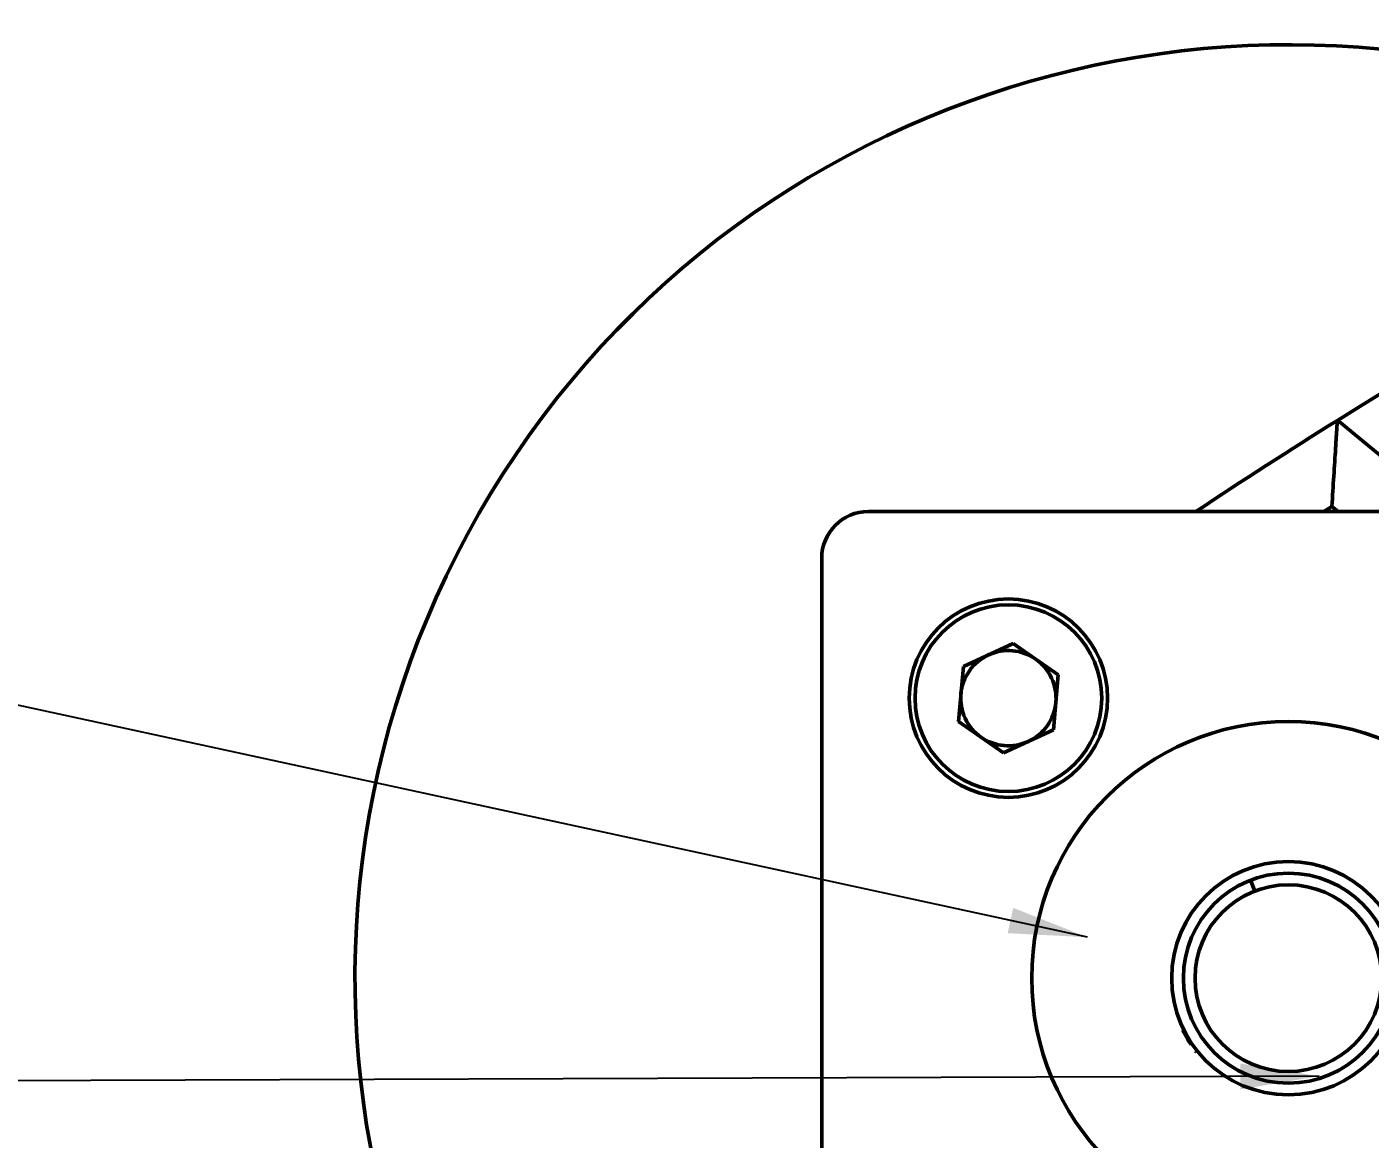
# Model space of a CAD drawing. Header units: millimetres. Extents: x -253 to 12701, y 1223 to 2077.
# Drawn here: x -146.7 to -90.4, y 1894.7 to 1941.3 of the extents above; entities that cross this region are included whole.
import ezdxf

# ---------------------------------------------------------------- set-up
doc = ezdxf.new("R2010")
doc.units = ezdxf.units.MM
doc.layers.add('NET DAM', color=7, linetype='Continuous', lineweight=50)
doc.layers.add('NET MANH', color=10, linetype='Continuous', lineweight=25)
doc.styles.get("Standard").update_dxf_attribs({"font": 'arial.ttf'})
doc.dimstyles.new('ISO-25', dxfattribs={"dimtxt": 2.5, "dimasz": 5, "dimexe": 1.25, "dimexo": 0.625, "dimtad": 2, "dimdec": 0, "dimtxsty": 'Standard', "dimcen": 2.5, "dimadec": 0, "dimazin": 0, "dimtfac": 1, "dimtdec": 0, "dimtmove": 0, "dimatfit": 3, "dimfxl": 1, "dimarcsym": 0})
doc.dimstyles.new('SLDDIMSTYLE0', dxfattribs={"dimtxt": 0.18, "dimasz": 3.302, "dimexe": 0, "dimexo": 0.0625, "dimgap": 0, "dimtad": 0, "dimtih": 1, "dimtoh": 1, "dimdec": 0, "dimrnd": 1e-09, "dimzin": 0, "dimdsep": 46, "dimtxsty": 'Standard', "dimsah": 1, "dimcen": 0.09, "dimadec": 0, "dimazin": 0, "dimtfac": 3.302, "dimtdec": 0, "dimtofl": 0, "dimtmove": 0, "dimatfit": 3, "dimfxl": 1, "dimfrac": 2, "dimtolj": 1, "dimtzin": 0, "dimarcsym": 0})

# ---------------------------------------------------------------- blocks, each defined once
blk = doc.blocks.new('*D139')
at = {"layer": 'Defpoints', "color": 0, "transparency": 16777216}
for p in [(-208.849, 1981.714), (-111.478, 1981.714), (-116.335, 1770.944)]:
    blk.add_point(p, dxfattribs=at)
at = {"layer": 'NET MANH', "color": 0, "lineweight": -2, "transparency": 16777216}
for p, q in [((-112.103, 1981.714), (-210.099, 1981.714)), ((-208.849, 1775.944), (-208.849, 1976.714)), ((-116.96, 1770.944), (-210.099, 1770.944))]:
    blk.add_line(p, q, dxfattribs=at)
at = {"layer": 'NET MANH', "color": 0, "transparency": 16777216}
for points in [[(-209.682, 1976.714), (-208.015, 1976.714), (-208.849, 1981.714)], [(-209.682, 1775.944), (-208.015, 1775.944), (-208.849, 1770.944)]]:
    blk.add_solid(points, dxfattribs=at)
at = {"layer": 'NET MANH', "color": 0, "transparency": 16777216, "insert": (-211.974, 1878.869), "char_height": 2.5, "attachment_point": 5, "rotation": 90}
blk.add_mtext('{\\fTCVN 7284|b0|i0|c0|p34;\\H2x;210}', dxfattribs=at)

msp = doc.modelspace()

# ---------------------------------------------------------------- linework, layer by layer
at = {"layer": 'NET DAM', "color": 7}
for p, q in [((-87.412, 1921.246), (-91.792, 1924.855)), ((-76.246, 1921.033), (-111.446, 1921.033)), ((-113.402, 1919.077), (-113.402, 1833.033)), ((-105.376, 1915.507), (-107.467, 1914.535)), ((-105.376, 1915.507), (-103.489, 1914.183)), ((-107.67, 1912.239), (-107.467, 1914.535)), ((-103.489, 1914.183), (-103.693, 1911.886)), ((-107.67, 1912.239), (-105.783, 1910.914)), ((-105.783, 1910.914), (-103.693, 1911.886)), ((-95.432, 1905.582), (-95.256, 1905.126)), ((-96.645, 1898.745), (-96.639, 1898.747)), ((-97.738, 1898.438), (-97.701, 1898.391))]:
    msp.add_line(p, q, dxfattribs=at)
at = {"layer": 'NET DAM', "color": 8}
for p, q in [((-92.353, 1921.033), (-92.022, 1921.244)), ((-92.022, 1921.244), (-91.766, 1921.033))]:
    msp.add_line(p, q, dxfattribs=at)
at = {"layer": 'NET DAM', "color": 7}
for centre, radius in [((-105.58, 1913.211), 4.156), ((-105.58, 1913.211), 3.911), ((-93.846, 1901.477), 10.756), ((-93.846, 1901.477), 4.889), ((-93.846, 1901.477), 4.4), ((-93.846, 1901.477), 3.911)]:
    msp.add_circle(centre, radius, dxfattribs=at)
for centre, radius, start, end in [((25.062, 1737.174), 221.085, 103.56492, 121.90724), ((-93.846, 1901.477), 39.111, 63.1879, 240), ((25.062, 1737.174), 221.085, 121.90724, 123.73469), ((-111.446, 1919.077), 1.956, 90, 180), ((-105.58, 1913.211), 1.997, 54.9362, 114.9362), ((-105.58, 1913.211), 1.997, 114.9362, 174.9362), ((-105.58, 1913.211), 1.997, 354.9362, 54.9362), ((-105.58, 1913.211), 1.997, 174.9362, 234.9362), ((-105.58, 1913.211), 1.997, 294.9362, 354.9362), ((-105.58, 1913.211), 1.997, 234.9362, 294.9362)]:
    msp.add_arc(centre, radius, start, end, dxfattribs=at)
for points, knots in [([(-92.022, 1921.244), (-91.995, 1921.675), (-91.942, 1922.537), (-91.878, 1923.531), (-91.837, 1924.173), (-91.812, 1924.552), (-91.795, 1924.806), (-91.793, 1924.839), (-91.792, 1924.855)], [0, 0, 0, 0, 0.251288, 0.501699, 0.632168, 0.751667, 0.878113, 1, 1, 1, 1]), ([(-98.277, 1899.297), (-98.206, 1899.162), (-98.081, 1898.925), (-97.973, 1898.767), (-97.926, 1898.699)], [0, 0, 0, 0, 0.571467, 1, 1, 1, 1])]:
    msp.add_open_spline(points, degree=3, knots=knots, dxfattribs=at)

# ---------------------------------------------------------------- dimensions: what is measured, and where the dimension line sits
at = {"layer": 'NET MANH'}
dim = msp.add_linear_dim(base=(-208.849, 1981.714), p1=(-116.335, 1770.944), p2=(-111.478, 1981.714), angle=90, text='{\\fTCVN 7284|b0|i0|c0|p34;\\H2x;210}', dimstyle='ISO-25', dxfattribs=at)
dim.commit()
dim.dimension.update_dxf_attribs({"geometry": '*D139', "text_midpoint": (-208.849, 1878.869), "dimtype": 160})

# ---------------------------------------------------------------- leaders
for points in [[(-102.266, 1903.193), (-186.208, 1921.397)], [(-92.556, 1897.37), (-186.147, 1897.039)]]:
    msp.add_leader(points, dimstyle='SLDDIMSTYLE0', dxfattribs=at)

doc.saveas('drawing.dxf')
